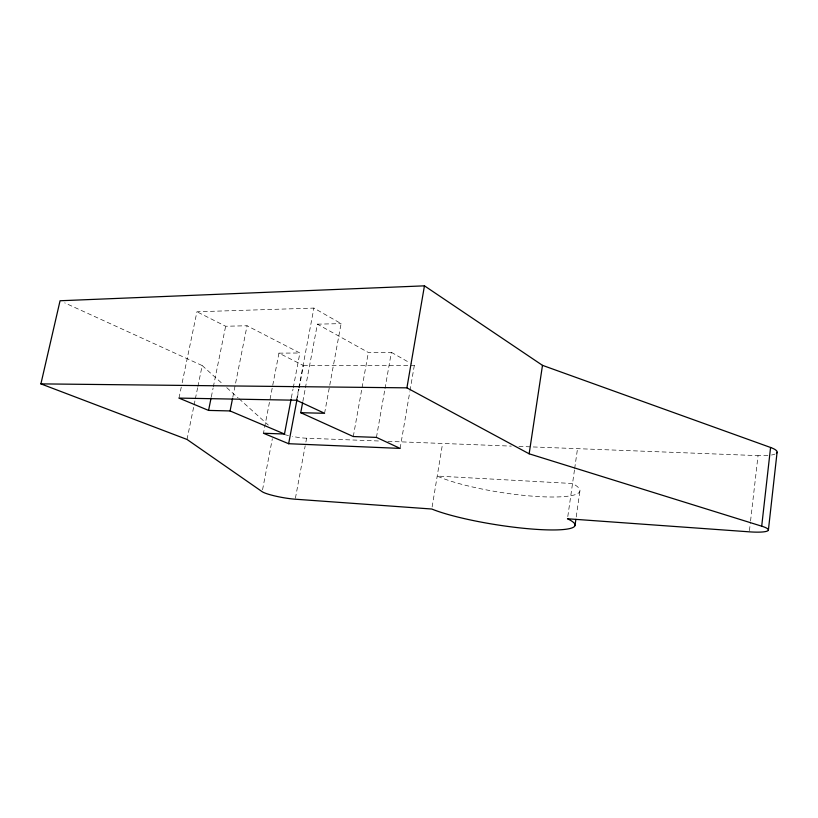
<?xml version="1.0" encoding="UTF-8"?>
<svg xmlns="http://www.w3.org/2000/svg" width="818" height="818" viewBox="0 0 818 818"><rect width="100%" height="100%" fill="white"/><g stroke="black" fill="none" stroke-linecap="round" stroke-linejoin="round"><path stroke-width="0.61" stroke-dasharray="4.09 3.07" d="M749.452 530.637L750.413 522.211M750.546 521.015L758.041 455.626A27.229 5.869 6.3 0 0 768.01 455.462M576.22 516.935L579.88 491.158M567.794 516.557L574.492 469.829M574.665 468.581L577.518 448.663M432.129 506.945L442.589 443.458M400.114 448.397L409.798 391.832M410.022 390.575L414.327 365.431L411.045 363.56M376.444 437.395L384.777 389.859M385.002 388.601L391.362 352.323L368.356 352.486L317.394 324.163L305.421 387.763M353.294 436.546L361.832 388.877M362.057 387.62L368.356 352.486M324.582 413.294L341.106 323.621L313.918 308.089L196.944 311.77L181.586 385.585M295.41 498.244L305.196 445.779M305.901 441.996L306.607 438.213L380.309 441.055M302.844 401.474L305.186 389.01M291.351 397.865L293.008 389.143M293.243 387.896L299.879 352.998L247.056 325.758L225.645 326.249L196.944 311.77M296.484 400.237L298.601 389.031M298.836 387.783L313.918 308.089M297.333 397.783L298.979 389.092M299.214 387.844L303.437 365.503L278.958 353.151L263.468 433.243M262.558 489.757L272.343 438.755M232.813 397.159L247.056 325.758M211.33 396.791L213.089 388.131M213.334 386.894L225.645 326.249M187.015 439.45L193.846 406.198M194.091 404.971L195.103 400.043M195.359 398.816L197.639 387.732M197.884 386.495L202.189 365.564L64.683 302.864M178.978 398.1L181.32 386.842M317.394 324.163L341.106 323.621M278.958 353.151L299.879 352.998M303.437 365.503L414.327 365.431M387.936 441.352L511.322 446.117M518.96 446.403L758.041 455.626M391.362 352.323L409.951 362.936M202.189 365.564L222.977 384.266M226.75 387.66L238.089 397.865M239.03 398.714L268.324 425.074M774.861 454.123A27.229 5.869 6.3 0 1 771.466 455.023M306.607 438.213A21.176 3.885 10.6 0 1 292.2 436.383M288.498 435.585A21.176 3.885 10.6 0 1 285.042 434.716M572.528 483.52L437.211 476.066A77.73 13.661 8.9 0 0 539.379 496.618A77.73 13.661 8.9 0 0 572.528 483.52"/><path stroke-width="1.23" d="M768.388 530.115L777.08 452.272M761.701 526.178L770.576 447.477L542.487 365.349L424.45 285.84L60.062 300.758L40.9 383.877L187.015 439.45L262.179 491.7A21.38 2.924 10.4 0 0 295.237 499.205L431.781 509.021A78.15 11.718 9 0 0 534.563 529.236A78.15 11.718 9 0 0 567.477 518.765L749.308 531.833A27.567 4.427 7.2 0 0 761.701 526.178L529.144 453.806L406.914 387.844L40.9 383.877M575.003 525.524L575.872 519.389M529.144 453.806L542.487 365.349M406.914 387.844L424.45 285.84M291.116 399.112L284.48 434.021L263.468 433.243L288.652 443.714L400.114 448.397L376.444 437.395L353.294 436.546L300.727 412.701L302.609 402.722M288.652 443.714L297.098 399.02M284.48 434.021L230.073 410.943L232.568 398.417M230.073 410.943L208.57 410.411L211.075 398.029M300.727 412.701L324.582 413.294L296.484 400.237L178.978 398.1L208.57 410.411M770.576 447.477A27.229 5.869 6.3 0 1 776.394 453.274"/></g></svg>
